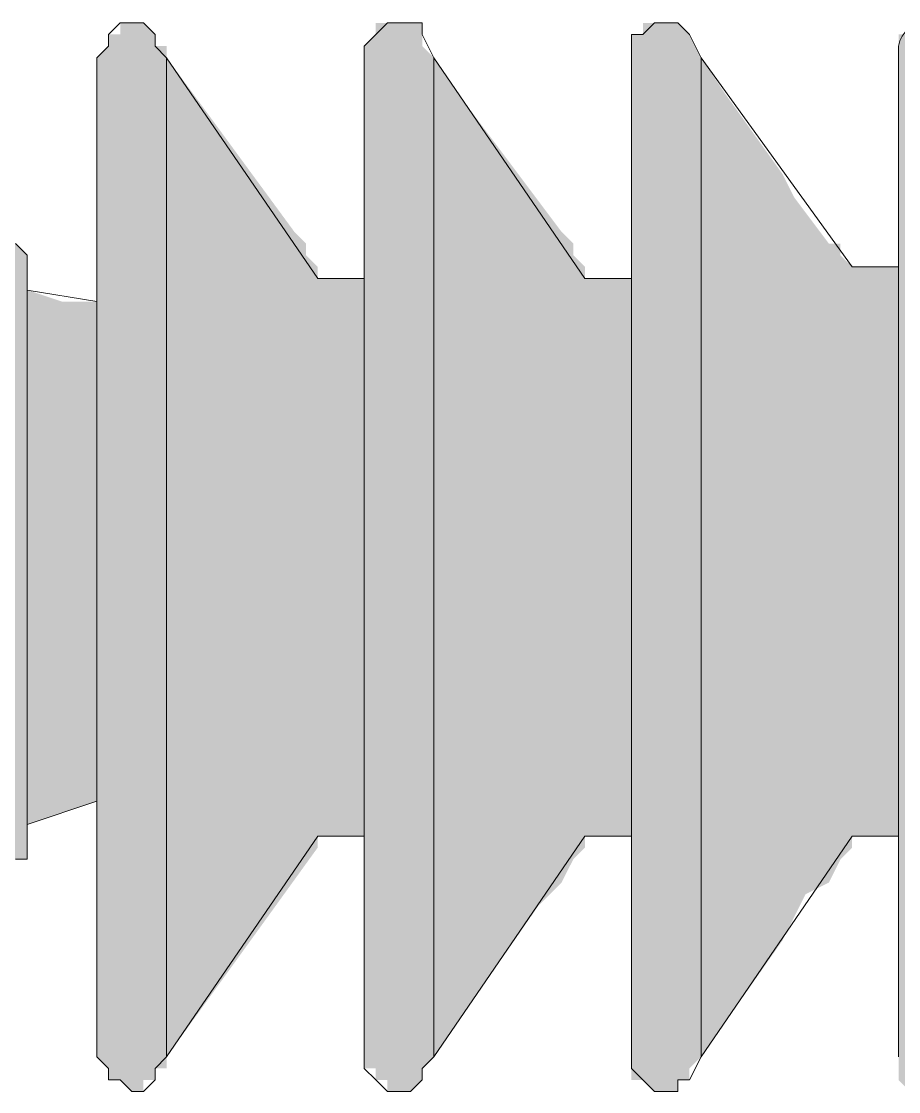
# Model space of a CAD drawing. Header units: millimetres. Extents: x 3949 to 6037, y -1956 to 1273.
# Drawn here: x 4838.873 to 4842.559, y -1445.872 to -1441.374 of the extents above; entities that cross this region are included whole.
import ezdxf

# ---------------------------------------------------------------- set-up
doc = ezdxf.new("R2010")
doc.units = ezdxf.units.MM
doc.layers.add('PADRÃO DE ENTRADA', color=7, linetype='Continuous', lineweight=0)

msp = doc.modelspace()

# ---------------------------------------------------------------- linework, layer by layer
at = {"layer": 'PADRÃO DE ENTRADA', "lineweight": 5}
for points in [[(4839.483, -1441.5268), (4839.4342, -1441.478), (4839.4342, -1441.4292), (4839.3854, -1441.3804), (4839.3366, -1441.3804), (4839.2878, -1441.3804), (4839.2389, -1441.4292), (4839.2389, -1441.478), (4839.1901, -1441.5268), (4839.1901, -1443.382), (4839.1901, -1444.6513), (4838.8972, -1444.749), (4838.8972, -1442.5032), (4839.1901, -1442.5521)], [(4840.313, -1443.382), (4840.313, -1444.7978), (4840.1177, -1444.7978), (4839.483, -1445.7254), (4839.483, -1443.382), (4839.483, -1441.5268), (4840.1177, -1442.4544), (4840.313, -1442.4544), (4840.313, -1443.382), (4840.313, -1441.5268), (4840.313, -1441.478), (4840.3618, -1441.4292), (4840.4106, -1441.3804), (4840.4595, -1441.3804), (4840.5083, -1441.3804), (4840.5571, -1441.3804), (4840.5571, -1441.4292), (4840.6059, -1441.5268)], [(4841.4359, -1443.382), (4841.4359, -1444.7978), (4841.2406, -1444.7978), (4840.6059, -1445.7254), (4840.6059, -1443.382), (4840.6059, -1441.5268), (4841.2406, -1442.4544), (4841.4359, -1442.4544), (4841.4359, -1443.382), (4841.4359, -1441.5268), (4841.4359, -1441.4292), (4841.4847, -1441.4292), (4841.5335, -1441.3804), (4841.5823, -1441.3804), (4841.6311, -1441.3804), (4841.68, -1441.4292), (4841.7288, -1441.5268)], [(4842.5587, -1441.478), (4842.5587, -1443.382), (4842.5587, -1442.4056), (4842.3635, -1442.4056), (4841.7288, -1441.5268), (4841.7288, -1443.382), (4841.7288, -1445.7254)], [(4838.8484, -1442.308), (4838.8972, -1442.3568), (4838.8972, -1442.4056), (4838.8972, -1442.4544), (4838.8972, -1444.7978), (4838.8972, -1444.8466), (4838.8972, -1444.8955), (4838.8484, -1444.8955)], [(4842.5587, -1445.7254), (4842.5587, -1443.382)], [(4839.483, -1445.7254), (4839.4342, -1445.7742), (4839.4342, -1445.823), (4839.3854, -1445.8719), (4839.3366, -1445.8719), (4839.2878, -1445.823), (4839.2389, -1445.823), (4839.2389, -1445.7742), (4839.1901, -1445.7254), (4839.1901, -1443.8702)], [(4840.6059, -1445.7254), (4840.5571, -1445.7742), (4840.5571, -1445.823), (4840.5083, -1445.8719), (4840.4595, -1445.8719), (4840.4106, -1445.8719), (4840.3618, -1445.823), (4840.313, -1445.7742), (4840.313, -1445.7254), (4840.313, -1443.8702)], [(4842.5587, -1443.8702), (4842.5587, -1444.7978), (4842.3635, -1444.7978), (4841.7288, -1445.7254), (4841.68, -1445.823), (4841.6311, -1445.823), (4841.6311, -1445.8719), (4841.5823, -1445.8719), (4841.5335, -1445.8719), (4841.4847, -1445.823), (4841.4359, -1445.7742), (4841.4359, -1445.7254), (4841.4359, -1443.8702)]]:
    msp.add_lwpolyline(points, dxfattribs=at)
at = {"layer": 'PADRÃO DE ENTRADA', "color": 7, "lineweight": 5}
msp.add_lwpolyline([(4842.5587, -1445.7254), (4842.5587, -1441.478, -0.849254), (4842.8028, -1441.478), (4842.8028, -1445.7254)], format="xyb", dxfattribs=at)
at = {"layer": 'PADRÃO DE ENTRADA', "color": 251, "true_color": 0x626366, "transparency": 33554559}
for points in [[(4839.3366, -1441.3804), (4839.3854, -1441.3804), (4839.2878, -1441.3804)], [(4839.3854, -1441.3804), (4839.2878, -1441.3804), (4839.4342, -1441.4292)], [(4839.2878, -1441.3804), (4839.4342, -1441.4292), (4839.2878, -1441.4292)], [(4839.3854, -1441.3804), (4839.3366, -1441.3804), (4839.3366, -1441.3804)], [(4840.4106, -1441.3804), (4840.5571, -1441.3804), (4840.3618, -1441.3804)], [(4840.5571, -1441.3804), (4840.3618, -1441.3804), (4840.5571, -1441.4292)], [(4840.3618, -1441.3804), (4840.5571, -1441.4292), (4840.3618, -1441.4292)], [(4840.4595, -1441.3804), (4840.5083, -1441.3804), (4840.4106, -1441.3804)], [(4840.5083, -1441.3804), (4840.4106, -1441.3804), (4840.5571, -1441.3804)], [(4840.5083, -1441.3804), (4840.4595, -1441.3804), (4840.4595, -1441.3804)], [(4841.5335, -1441.3804), (4841.6311, -1441.3804), (4841.4847, -1441.3804)], [(4841.6311, -1441.3804), (4841.4847, -1441.3804), (4841.68, -1441.4292)], [(4841.4847, -1441.3804), (4841.68, -1441.4292), (4841.4847, -1441.4292)], [(4841.5823, -1441.3804), (4841.6311, -1441.3804), (4841.5335, -1441.3804)], [(4841.6311, -1441.3804), (4841.5823, -1441.3804), (4841.5823, -1441.3804)], [(4839.2878, -1441.4292), (4839.4342, -1441.4292), (4839.2389, -1441.4292)], [(4839.4342, -1441.4292), (4839.2389, -1441.4292), (4839.4342, -1441.478)], [(4839.2389, -1441.4292), (4839.4342, -1441.478), (4839.2389, -1441.478)], [(4840.3618, -1441.4292), (4840.5571, -1441.478), (4840.313, -1441.478)], [(4840.3618, -1441.4292), (4840.5571, -1441.4292), (4840.5571, -1441.4292)], [(4840.5571, -1441.4292), (4840.5571, -1441.4292), (4840.3618, -1441.4292)], [(4840.5571, -1441.4292), (4840.3618, -1441.4292), (4840.5571, -1441.478)], [(4841.4847, -1441.4292), (4841.68, -1441.4292), (4841.4359, -1441.4292)], [(4841.4359, -1441.4292), (4841.68, -1441.4292), (4841.68, -1441.4292)], [(4841.68, -1441.4292), (4841.68, -1441.4292), (4841.4359, -1441.4292)], [(4841.68, -1441.4292), (4841.4359, -1441.4292), (4841.7288, -1441.5268)], [(4841.4359, -1441.4292), (4841.7288, -1441.5268), (4841.4359, -1441.5268)], [(4842.6076, -1441.4292), (4842.8028, -1441.4292), (4842.5587, -1441.4292)], [(4842.5587, -1441.4292), (4842.8028, -1441.4292), (4842.8028, -1441.4292)], [(4842.8028, -1441.4292), (4842.5587, -1441.4292), (4842.8028, -1441.478)], [(4842.5587, -1441.4292), (4842.8028, -1441.478), (4842.5587, -1441.478)], [(4839.2389, -1441.478), (4839.483, -1441.5268), (4839.1901, -1441.5268)], [(4839.483, -1441.478), (4839.483, -1441.478), (4839.2389, -1441.478)], [(4839.483, -1441.478), (4839.2389, -1441.478), (4839.4342, -1441.478)], [(4839.483, -1441.478), (4839.2389, -1441.478), (4839.483, -1441.5268)], [(4840.5571, -1441.478), (4840.313, -1441.478), (4840.6059, -1441.5268)], [(4840.313, -1441.478), (4840.6059, -1441.5268), (4840.313, -1441.5268)], [(4842.5587, -1441.478), (4842.8028, -1441.478), (4842.8028, -1441.478)], [(4842.8028, -1441.478), (4842.5587, -1441.478), (4842.8028, -1445.7254)], [(4842.5587, -1441.478), (4842.8028, -1445.7254), (4842.5587, -1445.7254)], [(4839.1901, -1441.5268), (4839.483, -1441.5268), (4839.483, -1441.5268)], [(4839.483, -1441.5268), (4839.483, -1441.5268), (4839.1901, -1441.5268)], [(4839.483, -1441.5268), (4839.1901, -1441.5268), (4839.483, -1442.2591)], [(4839.1901, -1441.5268), (4839.483, -1442.2591), (4839.1901, -1442.2591)], [(4839.483, -1441.5268), (4840.0201, -1442.2591), (4839.483, -1442.2591)], [(4840.313, -1441.5268), (4840.6059, -1441.5268), (4840.6059, -1441.5268)], [(4840.6059, -1441.5268), (4840.6059, -1441.5268), (4840.313, -1441.5268)], [(4840.313, -1441.5268), (4840.6059, -1441.5268), (4840.6059, -1441.5268)], [(4840.6059, -1441.5268), (4840.6059, -1441.5268), (4840.313, -1441.5268)], [(4840.313, -1441.5268), (4840.6059, -1441.5268), (4840.6059, -1441.5268)], [(4840.6059, -1441.5268), (4840.6059, -1441.5268), (4840.313, -1441.5268)], [(4840.6059, -1441.5268), (4840.313, -1441.5268), (4840.6059, -1441.6733)], [(4840.313, -1441.5268), (4840.6059, -1441.6733), (4840.313, -1441.6733)], [(4840.6059, -1441.5268), (4840.7036, -1441.6733), (4840.6059, -1441.6733)], [(4841.4359, -1441.5268), (4841.7288, -1441.5268), (4841.7288, -1441.5268)], [(4841.7288, -1441.5268), (4841.7288, -1441.5268), (4841.4359, -1441.5268)], [(4841.4359, -1441.5268), (4841.7288, -1441.5268), (4841.7288, -1441.5268)], [(4841.7288, -1441.5268), (4841.7288, -1441.5268), (4841.4359, -1441.5268)], [(4841.4359, -1441.5268), (4841.7288, -1441.5268), (4841.7288, -1441.5268)], [(4841.7288, -1441.5268), (4841.7288, -1441.5268), (4841.4359, -1441.5268)], [(4841.4359, -1441.5268), (4841.7288, -1441.5268), (4841.7288, -1441.5268)], [(4841.7288, -1441.5268), (4841.7288, -1441.5268), (4841.4359, -1441.5268)], [(4841.4359, -1441.5268), (4841.7288, -1441.5268), (4841.7288, -1441.5268)], [(4841.7288, -1441.5268), (4841.7288, -1441.5268), (4841.4359, -1441.5268)], [(4841.7288, -1441.5268), (4841.4359, -1441.5268), (4841.7288, -1441.6733)], [(4841.4359, -1441.5268), (4841.7288, -1441.6733), (4841.4359, -1441.6733)], [(4841.7288, -1441.5268), (4841.8264, -1441.6733), (4841.7288, -1441.6733)], [(4840.6059, -1441.6733), (4840.313, -1441.6733), (4840.6059, -1442.2591)], [(4840.313, -1441.6733), (4840.6059, -1442.2591), (4840.313, -1442.2591)], [(4840.7036, -1441.6733), (4840.6059, -1441.6733), (4841.1429, -1442.2591)], [(4840.6059, -1441.6733), (4841.1429, -1442.2591), (4840.6059, -1442.2591)], [(4841.7288, -1441.6733), (4841.4359, -1441.6733), (4841.7288, -1442.015)], [(4841.4359, -1441.6733), (4841.7288, -1442.015), (4841.4359, -1442.015)], [(4841.8264, -1441.6733), (4841.7288, -1441.6733), (4842.0705, -1442.015)], [(4841.7288, -1441.6733), (4842.0705, -1442.015), (4841.7288, -1442.015)], [(4841.7288, -1442.015), (4841.4359, -1442.015), (4841.7288, -1442.1127)], [(4841.4359, -1442.015), (4841.7288, -1442.1127), (4841.4359, -1442.1127)], [(4842.0705, -1442.015), (4841.7288, -1442.015), (4842.1193, -1442.1127)], [(4841.7288, -1442.015), (4842.1193, -1442.1127), (4841.7288, -1442.1127)], [(4841.7288, -1442.1127), (4841.4359, -1442.1127), (4841.7288, -1442.308)], [(4841.4359, -1442.1127), (4841.7288, -1442.308), (4841.4359, -1442.308)], [(4842.1193, -1442.1127), (4841.7288, -1442.1127), (4842.2658, -1442.308)], [(4841.7288, -1442.1127), (4842.2658, -1442.308), (4841.7288, -1442.308)], [(4839.1901, -1442.2591), (4839.483, -1442.2591), (4839.483, -1442.2591)], [(4839.483, -1442.2591), (4839.483, -1442.2591), (4839.1901, -1442.2591)], [(4839.1901, -1442.2591), (4839.483, -1442.2591), (4839.483, -1442.2591)], [(4839.483, -1442.2591), (4839.483, -1442.2591), (4839.1901, -1442.2591)], [(4839.483, -1442.2591), (4839.1901, -1442.2591), (4839.483, -1442.308)], [(4839.1901, -1442.2591), (4839.483, -1442.308), (4839.1901, -1442.308)], [(4839.483, -1442.2591), (4840.0201, -1442.2591), (4840.0201, -1442.2591)], [(4840.0201, -1442.2591), (4840.0201, -1442.2591), (4839.483, -1442.2591)], [(4839.483, -1442.2591), (4840.0201, -1442.2591), (4840.0201, -1442.2591)], [(4840.0201, -1442.2591), (4840.0201, -1442.2591), (4839.483, -1442.2591)], [(4840.0201, -1442.2591), (4839.483, -1442.2591), (4840.0689, -1442.308)], [(4839.483, -1442.2591), (4840.0689, -1442.308), (4839.483, -1442.308)], [(4840.313, -1442.2591), (4840.6059, -1442.2591), (4840.6059, -1442.2591)], [(4840.6059, -1442.2591), (4840.6059, -1442.2591), (4840.313, -1442.2591)], [(4840.313, -1442.2591), (4840.6059, -1442.2591), (4840.6059, -1442.2591)], [(4840.6059, -1442.2591), (4840.6059, -1442.2591), (4840.313, -1442.2591)], [(4840.6059, -1442.2591), (4840.313, -1442.2591), (4840.6059, -1442.308)], [(4840.313, -1442.2591), (4840.6059, -1442.308), (4840.313, -1442.308)], [(4840.6059, -1442.2591), (4841.1429, -1442.2591), (4841.1429, -1442.2591)], [(4841.1429, -1442.2591), (4841.1429, -1442.2591), (4840.6059, -1442.2591)], [(4840.6059, -1442.2591), (4841.1429, -1442.2591), (4841.1429, -1442.2591)], [(4841.1429, -1442.2591), (4841.1429, -1442.2591), (4840.6059, -1442.2591)], [(4841.1429, -1442.2591), (4840.6059, -1442.2591), (4841.1918, -1442.308)], [(4840.6059, -1442.2591), (4841.1918, -1442.308), (4840.6059, -1442.308)], [(4838.8484, -1442.308), (4838.4578, -1442.308), (4838.8972, -1442.3568)], [(4838.4578, -1442.308), (4838.8972, -1442.3568), (4838.4578, -1442.3568)], [(4839.483, -1442.308), (4839.1901, -1442.308), (4839.483, -1442.3568)], [(4839.1901, -1442.308), (4839.483, -1442.3568), (4839.1901, -1442.3568)], [(4840.0689, -1442.308), (4839.483, -1442.308), (4840.0689, -1442.3568)], [(4839.483, -1442.308), (4840.0689, -1442.3568), (4839.483, -1442.3568)], [(4840.6059, -1442.308), (4840.313, -1442.308), (4840.6059, -1442.3568)], [(4840.313, -1442.308), (4840.6059, -1442.3568), (4840.313, -1442.3568)], [(4841.1918, -1442.308), (4840.6059, -1442.308), (4841.1918, -1442.3568)], [(4840.6059, -1442.308), (4841.1918, -1442.3568), (4840.6059, -1442.3568)], [(4841.4359, -1442.308), (4841.7288, -1442.308), (4841.7288, -1442.308)], [(4841.7288, -1442.308), (4841.7288, -1442.308), (4841.4359, -1442.308)], [(4841.7288, -1442.308), (4841.4359, -1442.308), (4841.7288, -1442.3568)], [(4841.4359, -1442.308), (4841.7288, -1442.3568), (4841.4359, -1442.3568)], [(4842.3146, -1442.308), (4842.3146, -1442.308), (4841.7288, -1442.308)], [(4842.3146, -1442.308), (4841.7288, -1442.308), (4842.2658, -1442.308)], [(4842.3146, -1442.308), (4841.7288, -1442.308), (4842.3146, -1442.3568)], [(4841.7288, -1442.308), (4842.3146, -1442.3568), (4841.7288, -1442.3568)], [(4838.8972, -1442.3568), (4838.4578, -1442.3568), (4838.8972, -1442.4056)], [(4838.4578, -1442.3568), (4838.8972, -1442.4056), (4838.4578, -1442.4056)], [(4839.1901, -1442.3568), (4839.483, -1442.3568), (4839.483, -1442.3568)], [(4839.483, -1442.3568), (4839.483, -1442.3568), (4839.1901, -1442.3568)], [(4839.483, -1442.3568), (4839.1901, -1442.3568), (4839.483, -1442.4056)], [(4839.1901, -1442.3568), (4839.483, -1442.4056), (4839.1901, -1442.4056)], [(4839.483, -1442.3568), (4840.0689, -1442.3568), (4840.0689, -1442.3568)], [(4840.0689, -1442.3568), (4840.0689, -1442.3568), (4839.483, -1442.3568)], [(4840.0689, -1442.3568), (4839.483, -1442.3568), (4840.1177, -1442.4056)], [(4839.483, -1442.3568), (4840.1177, -1442.4056), (4839.483, -1442.4056)], [(4840.313, -1442.3568), (4840.6059, -1442.3568), (4840.6059, -1442.3568)], [(4840.6059, -1442.3568), (4840.6059, -1442.3568), (4840.313, -1442.3568)], [(4840.6059, -1442.3568), (4840.313, -1442.3568), (4840.6059, -1442.4056)], [(4840.313, -1442.3568), (4840.6059, -1442.4056), (4840.313, -1442.4056)], [(4840.6059, -1442.3568), (4841.1918, -1442.3568), (4841.1918, -1442.3568)], [(4841.1918, -1442.3568), (4841.1918, -1442.3568), (4840.6059, -1442.3568)], [(4841.1918, -1442.3568), (4840.6059, -1442.3568), (4841.2406, -1442.4056)], [(4840.6059, -1442.3568), (4841.2406, -1442.4056), (4840.6059, -1442.4056)], [(4841.7288, -1442.3568), (4841.4359, -1442.3568), (4841.7288, -1442.4056)], [(4841.4359, -1442.3568), (4841.7288, -1442.4056), (4841.4359, -1442.4056)], [(4842.3146, -1442.3568), (4841.7288, -1442.3568), (4842.3635, -1442.4056)], [(4841.7288, -1442.3568), (4842.3635, -1442.4056), (4841.7288, -1442.4056)], [(4838.8972, -1442.4056), (4838.4578, -1442.4056), (4838.8972, -1442.4544)], [(4838.4578, -1442.4056), (4838.8972, -1442.4544), (4838.4578, -1442.4544)], [(4839.1901, -1442.4056), (4839.483, -1442.4056), (4839.483, -1442.4056)], [(4839.483, -1442.4056), (4839.483, -1442.4056), (4839.1901, -1442.4056)], [(4839.1901, -1442.4056), (4839.483, -1442.4056), (4839.483, -1442.4056)], [(4839.483, -1442.4056), (4839.483, -1442.4056), (4839.1901, -1442.4056)], [(4839.1901, -1442.4056), (4839.483, -1442.4056), (4839.483, -1442.4056)], [(4839.483, -1442.4056), (4839.483, -1442.4056), (4839.1901, -1442.4056)], [(4839.483, -1442.4056), (4839.1901, -1442.4056), (4839.483, -1442.4544)], [(4839.1901, -1442.4056), (4839.483, -1442.4544), (4839.1901, -1442.4544)], [(4839.483, -1442.4056), (4840.1177, -1442.4056), (4840.1177, -1442.4056)], [(4840.1177, -1442.4056), (4840.1177, -1442.4056), (4839.483, -1442.4056)], [(4839.483, -1442.4056), (4840.1177, -1442.4056), (4840.1177, -1442.4056)], [(4840.1177, -1442.4056), (4840.1177, -1442.4056), (4839.483, -1442.4056)], [(4839.483, -1442.4056), (4840.1177, -1442.4056), (4840.1177, -1442.4056)], [(4840.1177, -1442.4056), (4840.1177, -1442.4056), (4839.483, -1442.4056)], [(4840.1177, -1442.4056), (4839.483, -1442.4056), (4840.1177, -1442.4544)], [(4839.483, -1442.4056), (4840.1177, -1442.4544), (4839.483, -1442.4544)], [(4840.313, -1442.4056), (4840.6059, -1442.4056), (4840.6059, -1442.4056)], [(4840.6059, -1442.4056), (4840.6059, -1442.4056), (4840.313, -1442.4056)], [(4840.313, -1442.4056), (4840.6059, -1442.4056), (4840.6059, -1442.4056)], [(4840.6059, -1442.4056), (4840.6059, -1442.4056), (4840.313, -1442.4056)], [(4840.313, -1442.4056), (4840.6059, -1442.4056), (4840.6059, -1442.4056)], [(4840.6059, -1442.4056), (4840.6059, -1442.4056), (4840.313, -1442.4056)], [(4840.313, -1442.4056), (4840.6059, -1442.4056), (4840.6059, -1442.4056)], [(4840.6059, -1442.4056), (4840.6059, -1442.4056), (4840.313, -1442.4056)], [(4840.313, -1442.4056), (4840.6059, -1442.4056), (4840.6059, -1442.4056)], [(4840.6059, -1442.4056), (4840.6059, -1442.4056), (4840.313, -1442.4056)], [(4840.6059, -1442.4056), (4840.313, -1442.4056), (4840.6059, -1442.4544)], [(4840.313, -1442.4056), (4840.6059, -1442.4544), (4840.313, -1442.4544)], [(4840.6059, -1442.4056), (4841.2406, -1442.4056), (4841.2406, -1442.4056)], [(4841.2406, -1442.4056), (4841.2406, -1442.4056), (4840.6059, -1442.4056)], [(4840.6059, -1442.4056), (4841.2406, -1442.4056), (4841.2406, -1442.4056)], [(4841.2406, -1442.4056), (4841.2406, -1442.4056), (4840.6059, -1442.4056)], [(4840.6059, -1442.4056), (4841.2406, -1442.4056), (4841.2406, -1442.4056)], [(4841.2406, -1442.4056), (4841.2406, -1442.4056), (4840.6059, -1442.4056)], [(4840.6059, -1442.4056), (4841.2406, -1442.4056), (4841.2406, -1442.4056)], [(4841.2406, -1442.4056), (4841.2406, -1442.4056), (4840.6059, -1442.4056)], [(4840.6059, -1442.4056), (4841.2406, -1442.4056), (4841.2406, -1442.4056)], [(4841.2406, -1442.4056), (4841.2406, -1442.4056), (4840.6059, -1442.4056)], [(4841.2406, -1442.4056), (4840.6059, -1442.4056), (4841.2406, -1442.4544)], [(4840.6059, -1442.4056), (4841.2406, -1442.4544), (4840.6059, -1442.4544)], [(4841.4359, -1442.4056), (4841.7288, -1442.4056), (4841.7288, -1442.4056)], [(4841.7288, -1442.4056), (4841.7288, -1442.4056), (4841.4359, -1442.4056)], [(4841.4359, -1442.4056), (4841.7288, -1442.4056), (4841.7288, -1442.4056)], [(4841.7288, -1442.4056), (4841.7288, -1442.4056), (4841.4359, -1442.4056)], [(4841.4359, -1442.4056), (4841.7288, -1442.4056), (4841.7288, -1442.4056)], [(4841.7288, -1442.4056), (4841.7288, -1442.4056), (4841.4359, -1442.4056)], [(4841.4359, -1442.4056), (4841.7288, -1442.4056), (4841.7288, -1442.4056)], [(4841.7288, -1442.4056), (4841.7288, -1442.4056), (4841.4359, -1442.4056)], [(4841.7288, -1442.4056), (4841.4359, -1442.4056), (4841.7288, -1442.4544)], [(4841.4359, -1442.4056), (4841.7288, -1442.4544), (4841.4359, -1442.4544)], [(4841.7288, -1442.4056), (4842.3635, -1442.4056), (4842.3635, -1442.4056)], [(4842.3635, -1442.4056), (4842.3635, -1442.4056), (4841.7288, -1442.4056)], [(4841.7288, -1442.4056), (4842.3635, -1442.4056), (4842.3635, -1442.4056)], [(4842.3635, -1442.4056), (4842.3635, -1442.4056), (4841.7288, -1442.4056)], [(4841.7288, -1442.4056), (4842.3635, -1442.4056), (4842.3635, -1442.4056)], [(4842.3635, -1442.4056), (4842.3635, -1442.4056), (4841.7288, -1442.4056)], [(4841.7288, -1442.4056), (4842.5587, -1442.4056), (4842.5587, -1442.4056)], [(4842.5587, -1442.4056), (4842.5587, -1442.4056), (4841.7288, -1442.4056)], [(4842.5587, -1442.4056), (4841.7288, -1442.4056), (4842.5587, -1442.4544)], [(4841.7288, -1442.4056), (4842.5587, -1442.4544), (4841.7288, -1442.4544)], [(4842.5587, -1442.4056), (4842.3635, -1442.4056), (4842.3635, -1442.4056)], [(4838.8972, -1442.4544), (4838.4578, -1442.4544), (4838.8972, -1444.7978)], [(4838.4578, -1442.4544), (4838.8972, -1444.7978), (4838.4578, -1444.7978)], [(4839.1901, -1442.4544), (4839.483, -1442.4544), (4839.483, -1442.4544)], [(4839.483, -1442.4544), (4839.483, -1442.4544), (4839.1901, -1442.4544)], [(4839.1901, -1442.4544), (4839.483, -1442.4544), (4839.483, -1442.4544)], [(4839.483, -1442.4544), (4839.483, -1442.4544), (4839.1901, -1442.4544)], [(4839.1901, -1442.4544), (4839.483, -1442.4544), (4839.483, -1442.4544)], [(4839.483, -1442.4544), (4839.483, -1442.4544), (4839.1901, -1442.4544)], [(4839.483, -1442.4544), (4839.1901, -1442.4544), (4839.483, -1442.845)], [(4839.1901, -1442.4544), (4839.483, -1442.845), (4839.1901, -1442.845)], [(4839.483, -1442.4544), (4840.1177, -1442.4544), (4840.1177, -1442.4544)], [(4840.1177, -1442.4544), (4840.1177, -1442.4544), (4839.483, -1442.4544)], [(4839.483, -1442.4544), (4840.1177, -1442.4544), (4840.1177, -1442.4544)], [(4840.1177, -1442.4544), (4840.1177, -1442.4544), (4839.483, -1442.4544)], [(4839.483, -1442.4544), (4840.313, -1442.4544), (4840.313, -1442.4544)], [(4840.313, -1442.4544), (4840.313, -1442.4544), (4839.483, -1442.4544)], [(4840.313, -1442.4544), (4839.483, -1442.4544), (4840.313, -1442.5521)], [(4839.483, -1442.4544), (4840.313, -1442.5521), (4839.483, -1442.5521)], [(4840.313, -1442.4544), (4840.1177, -1442.4544), (4840.1177, -1442.4544)], [(4840.313, -1442.4544), (4840.6059, -1442.4544), (4840.6059, -1442.4544)], [(4840.6059, -1442.4544), (4840.6059, -1442.4544), (4840.313, -1442.4544)], [(4840.313, -1442.4544), (4840.6059, -1442.4544), (4840.6059, -1442.4544)], [(4840.6059, -1442.4544), (4840.6059, -1442.4544), (4840.313, -1442.4544)], [(4840.6059, -1442.4544), (4840.313, -1442.4544), (4840.6059, -1442.5521)], [(4840.313, -1442.4544), (4840.6059, -1442.5521), (4840.313, -1442.5521)], [(4840.6059, -1442.4544), (4841.2406, -1442.4544), (4841.2406, -1442.4544)], [(4841.2406, -1442.4544), (4841.2406, -1442.4544), (4840.6059, -1442.4544)], [(4840.6059, -1442.4544), (4841.4359, -1442.4544), (4841.4359, -1442.4544)], [(4841.4359, -1442.4544), (4841.4359, -1442.4544), (4840.6059, -1442.4544)], [(4841.4359, -1442.4544), (4840.6059, -1442.4544), (4841.4359, -1442.5521)], [(4840.6059, -1442.4544), (4841.4359, -1442.5521), (4840.6059, -1442.5521)], [(4841.4359, -1442.4544), (4841.2406, -1442.4544), (4841.2406, -1442.4544)], [(4841.4359, -1442.4544), (4841.7288, -1442.4544), (4841.7288, -1442.4544)], [(4841.7288, -1442.4544), (4841.7288, -1442.4544), (4841.4359, -1442.4544)], [(4841.4359, -1442.4544), (4841.7288, -1442.4544), (4841.7288, -1442.4544)], [(4841.7288, -1442.4544), (4841.7288, -1442.4544), (4841.4359, -1442.4544)], [(4841.7288, -1442.4544), (4841.4359, -1442.4544), (4841.7288, -1442.5521)], [(4841.4359, -1442.4544), (4841.7288, -1442.5521), (4841.4359, -1442.5521)], [(4841.7288, -1442.4544), (4842.5587, -1442.4544), (4842.5587, -1442.4544)], [(4842.5587, -1442.4544), (4842.5587, -1442.4544), (4841.7288, -1442.4544)], [(4842.5587, -1442.4544), (4841.7288, -1442.4544), (4842.5587, -1442.5521)], [(4841.7288, -1442.4544), (4842.5587, -1442.5521), (4841.7288, -1442.5521)], [(4838.8972, -1442.5032), (4839.0437, -1442.5521), (4838.8972, -1442.5521)], [(4839.1901, -1442.5521), (4839.1901, -1442.5521), (4838.8972, -1442.5521)], [(4839.1901, -1442.5521), (4838.8972, -1442.5521), (4839.0437, -1442.5521)], [(4839.1901, -1442.5521), (4838.8972, -1442.5521), (4839.1901, -1442.845)], [(4838.8972, -1442.5521), (4839.1901, -1442.845), (4838.8972, -1442.845)], [(4839.483, -1442.5521), (4840.313, -1442.5521), (4840.313, -1442.5521)], [(4840.313, -1442.5521), (4840.313, -1442.5521), (4839.483, -1442.5521)], [(4840.313, -1442.5521), (4839.483, -1442.5521), (4840.313, -1442.845)], [(4839.483, -1442.5521), (4840.313, -1442.845), (4839.483, -1442.845)], [(4840.313, -1442.5521), (4840.6059, -1442.5521), (4840.6059, -1442.5521)], [(4840.6059, -1442.5521), (4840.6059, -1442.5521), (4840.313, -1442.5521)], [(4840.6059, -1442.5521), (4840.313, -1442.5521), (4840.6059, -1442.845)], [(4840.313, -1442.5521), (4840.6059, -1442.845), (4840.313, -1442.845)], [(4840.6059, -1442.5521), (4841.4359, -1442.5521), (4841.4359, -1442.5521)], [(4841.4359, -1442.5521), (4841.4359, -1442.5521), (4840.6059, -1442.5521)], [(4841.4359, -1442.5521), (4840.6059, -1442.5521), (4841.4359, -1442.845)], [(4840.6059, -1442.5521), (4841.4359, -1442.845), (4840.6059, -1442.845)], [(4841.4359, -1442.5521), (4841.7288, -1442.5521), (4841.7288, -1442.5521)], [(4841.7288, -1442.5521), (4841.7288, -1442.5521), (4841.4359, -1442.5521)], [(4841.7288, -1442.5521), (4841.4359, -1442.5521), (4841.7288, -1442.845)], [(4841.4359, -1442.5521), (4841.7288, -1442.845), (4841.4359, -1442.845)], [(4841.7288, -1442.5521), (4842.5587, -1442.5521), (4842.5587, -1442.5521)], [(4842.5587, -1442.5521), (4842.5587, -1442.5521), (4841.7288, -1442.5521)], [(4842.5587, -1442.5521), (4841.7288, -1442.5521), (4842.5587, -1442.845)], [(4841.7288, -1442.5521), (4842.5587, -1442.845), (4841.7288, -1442.845)], [(4839.1901, -1442.845), (4838.8972, -1442.845), (4839.1901, -1443.382)], [(4838.8972, -1442.845), (4839.1901, -1443.382), (4838.8972, -1443.382)], [(4839.483, -1442.845), (4839.1901, -1442.845), (4839.483, -1443.382)], [(4839.1901, -1442.845), (4839.483, -1443.382), (4839.1901, -1443.382)], [(4839.483, -1442.845), (4840.313, -1442.845), (4840.313, -1442.845)], [(4840.313, -1442.845), (4840.313, -1442.845), (4839.483, -1442.845)], [(4840.313, -1442.845), (4839.483, -1442.845), (4840.313, -1443.382)], [(4839.483, -1442.845), (4840.313, -1443.382), (4839.483, -1443.382)], [(4840.313, -1442.845), (4840.6059, -1442.845), (4840.6059, -1442.845)], [(4840.6059, -1442.845), (4840.6059, -1442.845), (4840.313, -1442.845)], [(4840.6059, -1442.845), (4840.313, -1442.845), (4840.6059, -1443.382)], [(4840.313, -1442.845), (4840.6059, -1443.382), (4840.313, -1443.382)], [(4840.6059, -1442.845), (4841.4359, -1442.845), (4841.4359, -1442.845)], [(4841.4359, -1442.845), (4841.4359, -1442.845), (4840.6059, -1442.845)], [(4841.4359, -1442.845), (4840.6059, -1442.845), (4841.4359, -1443.382)], [(4840.6059, -1442.845), (4841.4359, -1443.382), (4840.6059, -1443.382)], [(4841.4359, -1442.845), (4841.7288, -1442.845), (4841.7288, -1442.845)], [(4841.7288, -1442.845), (4841.7288, -1442.845), (4841.4359, -1442.845)], [(4841.7288, -1442.845), (4841.4359, -1442.845), (4841.7288, -1443.382)], [(4841.4359, -1442.845), (4841.7288, -1443.382), (4841.4359, -1443.382)], [(4842.5587, -1442.845), (4841.7288, -1442.845), (4842.5587, -1443.382)], [(4841.7288, -1442.845), (4842.5587, -1443.382), (4841.7288, -1443.382)], [(4838.8972, -1443.382), (4839.1901, -1443.382), (4839.1901, -1443.382)], [(4839.1901, -1443.382), (4839.1901, -1443.382), (4838.8972, -1443.382)], [(4838.8972, -1443.382), (4839.1901, -1443.382), (4839.1901, -1443.382)], [(4839.1901, -1443.382), (4839.1901, -1443.382), (4838.8972, -1443.382)], [(4838.8972, -1443.382), (4839.1901, -1443.382), (4839.1901, -1443.382)], [(4839.1901, -1443.382), (4839.1901, -1443.382), (4838.8972, -1443.382)], [(4838.8972, -1443.382), (4839.1901, -1443.382), (4839.1901, -1443.382)], [(4839.1901, -1443.382), (4839.1901, -1443.382), (4838.8972, -1443.382)], [(4838.8972, -1443.382), (4839.1901, -1443.382), (4839.1901, -1443.382)], [(4839.1901, -1443.382), (4839.1901, -1443.382), (4838.8972, -1443.382)], [(4838.8972, -1443.382), (4839.1901, -1443.382), (4839.1901, -1443.382)], [(4839.1901, -1443.382), (4839.1901, -1443.382), (4838.8972, -1443.382)], [(4838.8972, -1443.382), (4839.1901, -1443.382), (4839.1901, -1443.382)], [(4839.1901, -1443.382), (4839.1901, -1443.382), (4838.8972, -1443.382)], [(4838.8972, -1443.382), (4839.1901, -1443.382), (4839.1901, -1443.382)], [(4839.1901, -1443.382), (4839.1901, -1443.382), (4838.8972, -1443.382)], [(4839.1901, -1443.382), (4838.8972, -1443.382), (4839.1901, -1444.6513)], [(4838.8972, -1443.382), (4839.1901, -1444.6513), (4838.8972, -1444.6513)], [(4839.1901, -1443.382), (4839.483, -1443.382), (4839.483, -1443.382)], [(4839.483, -1443.382), (4839.483, -1443.382), (4839.1901, -1443.382)], [(4839.1901, -1443.382), (4839.483, -1443.382), (4839.483, -1443.382)], [(4839.483, -1443.382), (4839.483, -1443.382), (4839.1901, -1443.382)], [(4839.1901, -1443.382), (4839.483, -1443.382), (4839.483, -1443.382)], [(4839.483, -1443.382), (4839.483, -1443.382), (4839.1901, -1443.382)], [(4839.1901, -1443.382), (4839.483, -1443.382), (4839.483, -1443.382)], [(4839.483, -1443.382), (4839.483, -1443.382), (4839.1901, -1443.382)], [(4839.1901, -1443.382), (4839.483, -1443.382), (4839.483, -1443.382)], [(4839.483, -1443.382), (4839.483, -1443.382), (4839.1901, -1443.382)], [(4839.1901, -1443.382), (4839.483, -1443.382), (4839.483, -1443.382)], [(4839.483, -1443.382), (4839.483, -1443.382), (4839.1901, -1443.382)], [(4839.1901, -1443.382), (4839.483, -1443.382), (4839.483, -1443.382)], [(4839.483, -1443.382), (4839.483, -1443.382), (4839.1901, -1443.382)], [(4839.1901, -1443.382), (4839.483, -1443.382), (4839.483, -1443.382)], [(4839.483, -1443.382), (4839.483, -1443.382), (4839.1901, -1443.382)], [(4839.483, -1443.382), (4839.1901, -1443.382), (4839.483, -1444.6513)], [(4839.1901, -1443.382), (4839.483, -1444.6513), (4839.1901, -1444.6513)], [(4839.483, -1443.382), (4840.313, -1443.382), (4840.313, -1443.382)], [(4840.313, -1443.382), (4840.313, -1443.382), (4839.483, -1443.382)], [(4839.483, -1443.382), (4840.313, -1443.382), (4840.313, -1443.382)], [(4840.313, -1443.382), (4840.313, -1443.382), (4839.483, -1443.382)], [(4839.483, -1443.382), (4840.313, -1443.382), (4840.313, -1443.382)], [(4840.313, -1443.382), (4840.313, -1443.382), (4839.483, -1443.382)], [(4839.483, -1443.382), (4840.313, -1443.382), (4840.313, -1443.382)], [(4840.313, -1443.382), (4840.313, -1443.382), (4839.483, -1443.382)], [(4839.483, -1443.382), (4840.313, -1443.382), (4840.313, -1443.382)], [(4840.313, -1443.382), (4840.313, -1443.382), (4839.483, -1443.382)], [(4839.483, -1443.382), (4840.313, -1443.382), (4840.313, -1443.382)], [(4840.313, -1443.382), (4840.313, -1443.382), (4839.483, -1443.382)], [(4839.483, -1443.382), (4840.313, -1443.382), (4840.313, -1443.382)], [(4840.313, -1443.382), (4840.313, -1443.382), (4839.483, -1443.382)], [(4839.483, -1443.382), (4840.313, -1443.382), (4840.313, -1443.382)], [(4840.313, -1443.382), (4840.313, -1443.382), (4839.483, -1443.382)], [(4840.313, -1443.382), (4839.483, -1443.382), (4840.313, -1444.1143)], [(4839.483, -1443.382), (4840.313, -1444.1143), (4839.483, -1444.1143)], [(4840.313, -1443.382), (4840.6059, -1443.382), (4840.6059, -1443.382)], [(4840.6059, -1443.382), (4840.6059, -1443.382), (4840.313, -1443.382)], [(4840.313, -1443.382), (4840.6059, -1443.382), (4840.6059, -1443.382)], [(4840.6059, -1443.382), (4840.6059, -1443.382), (4840.313, -1443.382)], [(4840.313, -1443.382), (4840.6059, -1443.382), (4840.6059, -1443.382)], [(4840.6059, -1443.382), (4840.6059, -1443.382), (4840.313, -1443.382)], [(4840.313, -1443.382), (4840.6059, -1443.382), (4840.6059, -1443.382)], [(4840.6059, -1443.382), (4840.6059, -1443.382), (4840.313, -1443.382)], [(4840.313, -1443.382), (4840.6059, -1443.382), (4840.6059, -1443.382)], [(4840.6059, -1443.382), (4840.6059, -1443.382), (4840.313, -1443.382)], [(4840.313, -1443.382), (4840.6059, -1443.382), (4840.6059, -1443.382)], [(4840.6059, -1443.382), (4840.6059, -1443.382), (4840.313, -1443.382)], [(4840.313, -1443.382), (4840.6059, -1443.382), (4840.6059, -1443.382)], [(4840.6059, -1443.382), (4840.6059, -1443.382), (4840.313, -1443.382)], [(4840.6059, -1443.382), (4840.313, -1443.382), (4840.6059, -1444.1143)], [(4840.313, -1443.382), (4840.6059, -1444.1143), (4840.313, -1444.1143)], [(4840.6059, -1443.382), (4841.4359, -1443.382), (4841.4359, -1443.382)], [(4841.4359, -1443.382), (4841.4359, -1443.382), (4840.6059, -1443.382)], [(4840.6059, -1443.382), (4841.4359, -1443.382), (4841.4359, -1443.382)], [(4841.4359, -1443.382), (4841.4359, -1443.382), (4840.6059, -1443.382)], [(4840.6059, -1443.382), (4841.4359, -1443.382), (4841.4359, -1443.382)], [(4841.4359, -1443.382), (4841.4359, -1443.382), (4840.6059, -1443.382)], [(4840.6059, -1443.382), (4841.4359, -1443.382), (4841.4359, -1443.382)], [(4841.4359, -1443.382), (4841.4359, -1443.382), (4840.6059, -1443.382)], [(4840.6059, -1443.382), (4841.4359, -1443.382), (4841.4359, -1443.382)], [(4841.4359, -1443.382), (4841.4359, -1443.382), (4840.6059, -1443.382)], [(4840.6059, -1443.382), (4841.4359, -1443.382), (4841.4359, -1443.382)], [(4841.4359, -1443.382), (4841.4359, -1443.382), (4840.6059, -1443.382)], [(4840.6059, -1443.382), (4841.4359, -1443.382), (4841.4359, -1443.382)], [(4841.4359, -1443.382), (4841.4359, -1443.382), (4840.6059, -1443.382)], [(4841.4359, -1443.382), (4840.6059, -1443.382), (4841.4359, -1444.1143)], [(4840.6059, -1443.382), (4841.4359, -1444.1143), (4840.6059, -1444.1143)], [(4841.4359, -1443.382), (4841.7288, -1443.382), (4841.7288, -1443.382)], [(4841.7288, -1443.382), (4841.7288, -1443.382), (4841.4359, -1443.382)], [(4841.4359, -1443.382), (4841.7288, -1443.382), (4841.7288, -1443.382)], [(4841.7288, -1443.382), (4841.7288, -1443.382), (4841.4359, -1443.382)], [(4841.4359, -1443.382), (4841.7288, -1443.382), (4841.7288, -1443.382)], [(4841.7288, -1443.382), (4841.7288, -1443.382), (4841.4359, -1443.382)], [(4841.4359, -1443.382), (4841.7288, -1443.382), (4841.7288, -1443.382)], [(4841.7288, -1443.382), (4841.7288, -1443.382), (4841.4359, -1443.382)], [(4841.4359, -1443.382), (4841.7288, -1443.382), (4841.7288, -1443.382)], [(4841.7288, -1443.382), (4841.7288, -1443.382), (4841.4359, -1443.382)], [(4841.4359, -1443.382), (4841.7288, -1443.382), (4841.7288, -1443.382)], [(4841.7288, -1443.382), (4841.7288, -1443.382), (4841.4359, -1443.382)], [(4841.4359, -1443.382), (4841.7288, -1443.382), (4841.7288, -1443.382)], [(4841.7288, -1443.382), (4841.7288, -1443.382), (4841.4359, -1443.382)], [(4841.7288, -1443.382), (4841.4359, -1443.382), (4841.7288, -1444.1143)], [(4841.4359, -1443.382), (4841.7288, -1444.1143), (4841.4359, -1444.1143)], [(4841.7288, -1443.382), (4842.5587, -1443.382), (4842.5587, -1443.382)], [(4842.5587, -1443.382), (4842.5587, -1443.382), (4841.7288, -1443.382)], [(4841.7288, -1443.382), (4842.5587, -1443.382), (4842.5587, -1443.382)], [(4842.5587, -1443.382), (4842.5587, -1443.382), (4841.7288, -1443.382)], [(4841.7288, -1443.382), (4842.5587, -1443.382), (4842.5587, -1443.382)], [(4842.5587, -1443.382), (4842.5587, -1443.382), (4841.7288, -1443.382)], [(4841.7288, -1443.382), (4842.5587, -1443.382), (4842.5587, -1443.382)], [(4842.5587, -1443.382), (4842.5587, -1443.382), (4841.7288, -1443.382)], [(4842.5587, -1443.382), (4841.7288, -1443.382), (4842.5587, -1444.1143)], [(4841.7288, -1443.382), (4842.5587, -1444.1143), (4841.7288, -1444.1143)], [(4840.313, -1444.1143), (4839.483, -1444.1143), (4840.313, -1444.6513)], [(4839.483, -1444.1143), (4840.313, -1444.6513), (4839.483, -1444.6513)], [(4840.6059, -1444.1143), (4840.313, -1444.1143), (4840.6059, -1444.6513)], [(4840.313, -1444.1143), (4840.6059, -1444.6513), (4840.313, -1444.6513)], [(4841.4359, -1444.1143), (4840.6059, -1444.1143), (4841.4359, -1444.6513)], [(4840.6059, -1444.1143), (4841.4359, -1444.6513), (4840.6059, -1444.6513)], [(4841.7288, -1444.1143), (4841.4359, -1444.1143), (4841.7288, -1444.6513)], [(4841.4359, -1444.1143), (4841.7288, -1444.6513), (4841.4359, -1444.6513)], [(4842.5587, -1444.1143), (4841.7288, -1444.1143), (4842.5587, -1444.6513)], [(4841.7288, -1444.1143), (4842.5587, -1444.6513), (4841.7288, -1444.6513)], [(4838.8972, -1444.749), (4838.8972, -1444.749), (4838.8972, -1444.6513)], [(4838.8972, -1444.749), (4838.8972, -1444.6513), (4839.1901, -1444.6513)], [(4839.483, -1444.6513), (4839.1901, -1444.6513), (4839.483, -1444.749)], [(4839.1901, -1444.6513), (4839.483, -1444.749), (4839.1901, -1444.749)], [(4840.313, -1444.6513), (4839.483, -1444.6513), (4840.313, -1444.749)], [(4839.483, -1444.6513), (4840.313, -1444.749), (4839.483, -1444.749)], [(4840.6059, -1444.6513), (4840.313, -1444.6513), (4840.6059, -1444.749)], [(4840.313, -1444.6513), (4840.6059, -1444.749), (4840.313, -1444.749)], [(4841.4359, -1444.6513), (4840.6059, -1444.6513), (4841.4359, -1444.749)], [(4840.6059, -1444.6513), (4841.4359, -1444.749), (4840.6059, -1444.749)], [(4841.7288, -1444.6513), (4841.4359, -1444.6513), (4841.7288, -1444.749)], [(4841.4359, -1444.6513), (4841.7288, -1444.749), (4841.4359, -1444.749)], [(4842.5587, -1444.6513), (4841.7288, -1444.6513), (4842.5587, -1444.749)], [(4841.7288, -1444.6513), (4842.5587, -1444.749), (4841.7288, -1444.749)], [(4839.483, -1444.749), (4839.1901, -1444.749), (4839.483, -1444.7978)], [(4839.1901, -1444.749), (4839.483, -1444.7978), (4839.1901, -1444.7978)], [(4840.313, -1444.749), (4839.483, -1444.749), (4840.313, -1444.7978)], [(4839.483, -1444.749), (4840.313, -1444.7978), (4839.483, -1444.7978)], [(4840.6059, -1444.749), (4840.313, -1444.749), (4840.6059, -1444.7978)], [(4840.313, -1444.749), (4840.6059, -1444.7978), (4840.313, -1444.7978)], [(4841.4359, -1444.749), (4840.6059, -1444.749), (4841.4359, -1444.7978)], [(4840.6059, -1444.749), (4841.4359, -1444.7978), (4840.6059, -1444.7978)], [(4841.7288, -1444.749), (4841.4359, -1444.749), (4841.7288, -1444.7978)], [(4841.4359, -1444.749), (4841.7288, -1444.7978), (4841.4359, -1444.7978)], [(4842.5587, -1444.749), (4841.7288, -1444.749), (4842.5587, -1444.7978)], [(4841.7288, -1444.749), (4842.5587, -1444.7978), (4841.7288, -1444.7978)], [(4838.8972, -1444.7978), (4838.4578, -1444.7978), (4838.8972, -1444.8466)], [(4838.4578, -1444.7978), (4838.8972, -1444.8466), (4838.4578, -1444.8466)], [(4839.1901, -1444.7978), (4839.483, -1444.7978), (4839.483, -1444.7978)], [(4839.483, -1444.7978), (4839.483, -1444.7978), (4839.1901, -1444.7978)], [(4839.483, -1444.7978), (4839.1901, -1444.7978), (4839.483, -1444.8466)], [(4839.1901, -1444.7978), (4839.483, -1444.8466), (4839.1901, -1444.8466)], [(4839.483, -1444.7978), (4840.313, -1444.7978), (4840.313, -1444.7978)], [(4840.313, -1444.7978), (4840.313, -1444.7978), (4839.483, -1444.7978)], [(4840.1177, -1444.7978), (4839.483, -1444.7978), (4840.1177, -1444.8466)], [(4839.483, -1444.7978), (4840.1177, -1444.8466), (4839.483, -1444.8466)], [(4840.313, -1444.7978), (4840.6059, -1444.7978), (4840.6059, -1444.7978)], [(4840.6059, -1444.7978), (4840.6059, -1444.7978), (4840.313, -1444.7978)], [(4840.6059, -1444.7978), (4840.313, -1444.7978), (4840.6059, -1444.8466)], [(4840.313, -1444.7978), (4840.6059, -1444.8466), (4840.313, -1444.8466)], [(4840.6059, -1444.7978), (4841.4359, -1444.7978), (4841.4359, -1444.7978)], [(4841.4359, -1444.7978), (4841.4359, -1444.7978), (4840.6059, -1444.7978)], [(4840.6059, -1444.7978), (4841.4359, -1444.7978), (4841.4359, -1444.7978)], [(4841.4359, -1444.7978), (4841.4359, -1444.7978), (4840.6059, -1444.7978)], [(4841.2406, -1444.7978), (4840.6059, -1444.7978), (4841.2406, -1444.8466)], [(4840.6059, -1444.7978), (4841.2406, -1444.8466), (4840.6059, -1444.8466)], [(4841.4359, -1444.7978), (4841.7288, -1444.7978), (4841.7288, -1444.7978)], [(4841.7288, -1444.7978), (4841.7288, -1444.7978), (4841.4359, -1444.7978)], [(4841.4359, -1444.7978), (4841.7288, -1444.7978), (4841.7288, -1444.7978)], [(4841.7288, -1444.7978), (4841.7288, -1444.7978), (4841.4359, -1444.7978)], [(4841.4359, -1444.7978), (4841.7288, -1444.7978), (4841.7288, -1444.7978)], [(4841.7288, -1444.7978), (4841.7288, -1444.7978), (4841.4359, -1444.7978)], [(4841.4359, -1444.7978), (4841.7288, -1444.7978), (4841.7288, -1444.7978)], [(4841.7288, -1444.7978), (4841.7288, -1444.7978), (4841.4359, -1444.7978)], [(4841.7288, -1444.7978), (4841.4359, -1444.7978), (4841.7288, -1444.8466)], [(4841.4359, -1444.7978), (4841.7288, -1444.8466), (4841.4359, -1444.8466)], [(4841.7288, -1444.7978), (4842.5587, -1444.7978), (4842.5587, -1444.7978)], [(4842.5587, -1444.7978), (4842.5587, -1444.7978), (4841.7288, -1444.7978)], [(4841.7288, -1444.7978), (4842.5587, -1444.7978), (4842.5587, -1444.7978)], [(4842.5587, -1444.7978), (4842.5587, -1444.7978), (4841.7288, -1444.7978)], [(4841.7288, -1444.7978), (4842.5587, -1444.7978), (4842.5587, -1444.7978)], [(4842.5587, -1444.7978), (4842.5587, -1444.7978), (4841.7288, -1444.7978)], [(4841.7288, -1444.7978), (4842.5587, -1444.7978), (4842.5587, -1444.7978)], [(4842.5587, -1444.7978), (4842.5587, -1444.7978), (4841.7288, -1444.7978)], [(4842.3635, -1444.7978), (4841.7288, -1444.7978), (4842.3635, -1444.8466)], [(4841.7288, -1444.7978), (4842.3635, -1444.8466), (4841.7288, -1444.8466)], [(4838.8972, -1444.8466), (4838.4578, -1444.8466), (4838.8972, -1444.8955)], [(4838.4578, -1444.8466), (4838.8972, -1444.8955), (4838.4578, -1444.8955)], [(4839.1901, -1444.8466), (4839.483, -1444.8466), (4839.483, -1444.8466)], [(4839.483, -1444.8466), (4839.483, -1444.8466), (4839.1901, -1444.8466)], [(4839.483, -1444.8466), (4839.1901, -1444.8466), (4839.483, -1445.7254)], [(4839.1901, -1444.8466), (4839.483, -1445.7254), (4839.1901, -1445.7254)], [(4839.483, -1444.8466), (4840.1177, -1444.8466), (4840.1177, -1444.8466)], [(4840.1177, -1444.8466), (4840.1177, -1444.8466), (4839.483, -1444.8466)], [(4839.483, -1445.7254), (4839.483, -1445.7254), (4839.483, -1444.8466)], [(4839.483, -1445.7254), (4839.483, -1444.8466), (4840.1177, -1444.8466)], [(4840.313, -1444.8466), (4840.6059, -1444.8466), (4840.6059, -1444.8466)], [(4840.6059, -1444.8466), (4840.6059, -1444.8466), (4840.313, -1444.8466)], [(4840.6059, -1444.8466), (4840.313, -1444.8466), (4840.6059, -1444.8955)], [(4840.313, -1444.8466), (4840.6059, -1444.8955), (4840.313, -1444.8955)], [(4840.6059, -1444.8466), (4841.2406, -1444.8466), (4841.2406, -1444.8466)], [(4841.2406, -1444.8466), (4841.2406, -1444.8466), (4840.6059, -1444.8466)], [(4841.2406, -1444.8466), (4840.6059, -1444.8466), (4841.1918, -1444.8955)], [(4840.6059, -1444.8466), (4841.1918, -1444.8955), (4840.6059, -1444.8955)], [(4841.4359, -1444.8466), (4841.7288, -1444.8466), (4841.7288, -1444.8466)], [(4841.7288, -1444.8466), (4841.7288, -1444.8466), (4841.4359, -1444.8466)], [(4841.7288, -1444.8466), (4841.4359, -1444.8466), (4841.7288, -1444.8955)], [(4841.4359, -1444.8466), (4841.7288, -1444.8955), (4841.4359, -1444.8955)], [(4841.7288, -1444.8466), (4842.3635, -1444.8466), (4842.3635, -1444.8466)], [(4842.3635, -1444.8466), (4842.3635, -1444.8466), (4841.7288, -1444.8466)], [(4842.3635, -1444.8466), (4841.7288, -1444.8466), (4842.3146, -1444.8955)], [(4841.7288, -1444.8466), (4842.3146, -1444.8955), (4841.7288, -1444.8955)], [(4838.8484, -1444.8955), (4838.4578, -1444.8955), (4838.8972, -1444.8955)], [(4840.313, -1444.8955), (4840.6059, -1444.8955), (4840.6059, -1444.8955)], [(4840.6059, -1444.8955), (4840.6059, -1444.8955), (4840.313, -1444.8955)], [(4840.313, -1444.8955), (4840.6059, -1444.8955), (4840.6059, -1444.8955)], [(4840.6059, -1444.8955), (4840.6059, -1444.8955), (4840.313, -1444.8955)], [(4840.6059, -1444.8955), (4840.313, -1444.8955), (4840.6059, -1444.9931)], [(4840.313, -1444.8955), (4840.6059, -1444.9931), (4840.313, -1444.9931)], [(4840.6059, -1444.8955), (4841.1918, -1444.8955), (4841.1918, -1444.8955)], [(4841.1918, -1444.8955), (4841.1918, -1444.8955), (4840.6059, -1444.8955)], [(4840.6059, -1444.8955), (4841.1918, -1444.8955), (4841.1918, -1444.8955)], [(4841.1918, -1444.8955), (4841.1918, -1444.8955), (4840.6059, -1444.8955)], [(4841.1918, -1444.8955), (4840.6059, -1444.8955), (4841.1429, -1444.9931)], [(4840.6059, -1444.8955), (4841.1429, -1444.9931), (4840.6059, -1444.9931)], [(4841.4359, -1444.8955), (4841.7288, -1444.8955), (4841.7288, -1444.8955)], [(4841.7288, -1444.8955), (4841.7288, -1444.8955), (4841.4359, -1444.8955)], [(4841.4359, -1444.8955), (4841.7288, -1444.8955), (4841.7288, -1444.8955)], [(4841.7288, -1444.8955), (4841.7288, -1444.8955), (4841.4359, -1444.8955)], [(4841.7288, -1444.8955), (4841.4359, -1444.8955), (4841.7288, -1444.9931)], [(4841.4359, -1444.8955), (4841.7288, -1444.9931), (4841.4359, -1444.9931)], [(4841.7288, -1444.8955), (4842.3146, -1444.8955), (4842.3146, -1444.8955)], [(4842.3146, -1444.8955), (4842.3146, -1444.8955), (4841.7288, -1444.8955)], [(4841.7288, -1444.8955), (4842.3146, -1444.8955), (4842.3146, -1444.8955)], [(4842.3146, -1444.8955), (4842.3146, -1444.8955), (4841.7288, -1444.8955)], [(4842.3146, -1444.8955), (4841.7288, -1444.8955), (4842.2658, -1444.9931)], [(4841.7288, -1444.8955), (4842.2658, -1444.9931), (4841.7288, -1444.9931)], [(4840.313, -1444.9931), (4840.6059, -1444.9931), (4840.6059, -1444.9931)], [(4840.6059, -1444.9931), (4840.6059, -1444.9931), (4840.313, -1444.9931)], [(4840.313, -1444.9931), (4840.6059, -1444.9931), (4840.6059, -1444.9931)], [(4840.6059, -1444.9931), (4840.6059, -1444.9931), (4840.313, -1444.9931)], [(4840.6059, -1444.9931), (4840.313, -1444.9931), (4840.6059, -1445.0419)], [(4840.313, -1444.9931), (4840.6059, -1445.0419), (4840.313, -1445.0419)], [(4840.6059, -1444.9931), (4841.1429, -1444.9931), (4841.1429, -1444.9931)], [(4841.1429, -1444.9931), (4841.1429, -1444.9931), (4840.6059, -1444.9931)], [(4840.6059, -1444.9931), (4841.1429, -1444.9931), (4841.1429, -1444.9931)], [(4841.1429, -1444.9931), (4841.1429, -1444.9931), (4840.6059, -1444.9931)], [(4841.1429, -1444.9931), (4840.6059, -1444.9931), (4841.0941, -1445.0419)], [(4840.6059, -1444.9931), (4841.0941, -1445.0419), (4840.6059, -1445.0419)], [(4841.4359, -1444.9931), (4841.7288, -1444.9931), (4841.7288, -1444.9931)], [(4841.7288, -1444.9931), (4841.7288, -1444.9931), (4841.4359, -1444.9931)], [(4841.4359, -1444.9931), (4841.7288, -1444.9931), (4841.7288, -1444.9931)], [(4841.7288, -1444.9931), (4841.7288, -1444.9931), (4841.4359, -1444.9931)], [(4841.7288, -1444.9931), (4841.4359, -1444.9931), (4841.7288, -1445.0419)], [(4841.4359, -1444.9931), (4841.7288, -1445.0419), (4841.4359, -1445.0419)], [(4841.7288, -1444.9931), (4842.2658, -1444.9931), (4842.2658, -1444.9931)], [(4842.2658, -1444.9931), (4842.2658, -1444.9931), (4841.7288, -1444.9931)], [(4841.7288, -1444.9931), (4842.2658, -1444.9931), (4842.2658, -1444.9931)], [(4842.2658, -1444.9931), (4842.2658, -1444.9931), (4841.7288, -1444.9931)], [(4842.2658, -1444.9931), (4841.7288, -1444.9931), (4842.1682, -1445.0419)], [(4841.7288, -1444.9931), (4842.1682, -1445.0419), (4841.7288, -1445.0419)], [(4840.6059, -1445.0419), (4840.313, -1445.0419), (4840.6059, -1445.0907)], [(4840.313, -1445.0419), (4840.6059, -1445.0907), (4840.313, -1445.0907)], [(4841.0941, -1445.0419), (4840.6059, -1445.0419), (4841.0453, -1445.0907)], [(4840.6059, -1445.0419), (4841.0453, -1445.0907), (4840.6059, -1445.0907)], [(4841.7288, -1445.0419), (4841.4359, -1445.0419), (4841.7288, -1445.1396)], [(4841.4359, -1445.0419), (4841.7288, -1445.1396), (4841.4359, -1445.1396)], [(4842.1682, -1445.0419), (4841.7288, -1445.0419), (4842.1193, -1445.1396)], [(4841.7288, -1445.0419), (4842.1193, -1445.1396), (4841.7288, -1445.1396)], [(4840.313, -1445.0907), (4840.6059, -1445.0907), (4840.6059, -1445.0907)], [(4840.6059, -1445.0907), (4840.6059, -1445.0907), (4840.313, -1445.0907)], [(4840.313, -1445.0907), (4840.6059, -1445.0907), (4840.6059, -1445.0907)], [(4840.6059, -1445.0907), (4840.6059, -1445.0907), (4840.313, -1445.0907)], [(4840.6059, -1445.0907), (4840.313, -1445.0907), (4840.6059, -1445.7254)], [(4840.313, -1445.0907), (4840.6059, -1445.7254), (4840.313, -1445.7254)], [(4840.6059, -1445.0907), (4841.0453, -1445.0907), (4841.0453, -1445.0907)], [(4841.0453, -1445.0907), (4841.0453, -1445.0907), (4840.6059, -1445.0907)], [(4840.6059, -1445.0907), (4841.0453, -1445.0907), (4841.0453, -1445.0907)], [(4841.0453, -1445.0907), (4841.0453, -1445.0907), (4840.6059, -1445.0907)], [(4840.6059, -1445.7254), (4840.6059, -1445.7254), (4840.6059, -1445.0907)], [(4840.6059, -1445.7254), (4840.6059, -1445.0907), (4841.0453, -1445.0907)], [(4841.7288, -1445.1396), (4841.4359, -1445.1396), (4841.7288, -1445.2372)], [(4841.4359, -1445.1396), (4841.7288, -1445.2372), (4841.4359, -1445.2372)], [(4842.1193, -1445.1396), (4841.7288, -1445.1396), (4842.0705, -1445.2372)], [(4841.7288, -1445.1396), (4842.0705, -1445.2372), (4841.7288, -1445.2372)], [(4841.7288, -1445.2372), (4841.4359, -1445.2372), (4841.7288, -1445.7254)], [(4841.4359, -1445.2372), (4841.7288, -1445.7254), (4841.4359, -1445.7254)], [(4841.7288, -1445.7254), (4841.7288, -1445.7254), (4841.7288, -1445.2372)], [(4841.7288, -1445.7254), (4841.7288, -1445.2372), (4842.0705, -1445.2372)], [(4839.483, -1445.7254), (4839.1901, -1445.7254), (4839.483, -1445.7742)], [(4839.1901, -1445.7254), (4839.483, -1445.7742), (4839.2389, -1445.7742)], [(4840.313, -1445.7254), (4840.6059, -1445.7254), (4840.6059, -1445.7254)], [(4840.6059, -1445.7254), (4840.6059, -1445.7254), (4840.313, -1445.7254)], [(4840.6059, -1445.7254), (4840.313, -1445.7254), (4840.5571, -1445.7742)], [(4840.313, -1445.7254), (4840.5571, -1445.7742), (4840.313, -1445.7742)], [(4841.4359, -1445.7254), (4841.7288, -1445.7254), (4841.7288, -1445.7254)], [(4841.7288, -1445.7254), (4841.7288, -1445.7254), (4841.4359, -1445.7254)], [(4841.4359, -1445.7254), (4841.7288, -1445.7254), (4841.7288, -1445.7254)], [(4841.7288, -1445.7254), (4841.7288, -1445.7254), (4841.4359, -1445.7254)], [(4841.7288, -1445.7254), (4841.4359, -1445.7254), (4841.68, -1445.7742)], [(4841.4359, -1445.7254), (4841.68, -1445.7742), (4841.4359, -1445.7742)], [(4842.5587, -1445.7254), (4842.8028, -1445.7254), (4842.8028, -1445.7254)], [(4842.8028, -1445.7254), (4842.5587, -1445.7254), (4842.8028, -1445.7742)], [(4842.5587, -1445.7254), (4842.8028, -1445.7742), (4842.5587, -1445.7742)], [(4839.4342, -1445.7742), (4839.4342, -1445.7742), (4839.2389, -1445.7742)], [(4839.4342, -1445.7742), (4839.2389, -1445.7742), (4839.483, -1445.7742)], [(4839.4342, -1445.7742), (4839.2389, -1445.7742), (4839.4342, -1445.823)], [(4839.2389, -1445.7742), (4839.4342, -1445.823), (4839.2389, -1445.823)], [(4840.313, -1445.7742), (4840.5571, -1445.7742), (4840.3618, -1445.7742)], [(4840.5571, -1445.7742), (4840.3618, -1445.7742), (4840.5571, -1445.823)], [(4840.3618, -1445.7742), (4840.5571, -1445.823), (4840.3618, -1445.823)], [(4841.68, -1445.7742), (4841.4359, -1445.7742), (4841.68, -1445.823)], [(4841.4359, -1445.7742), (4841.68, -1445.823), (4841.4359, -1445.823)], [(4842.5587, -1445.7742), (4842.8028, -1445.7742), (4842.8028, -1445.7742)], [(4842.8028, -1445.7742), (4842.8028, -1445.7742), (4842.5587, -1445.7742)], [(4842.5587, -1445.7742), (4842.8028, -1445.7742), (4842.8028, -1445.7742)], [(4842.8028, -1445.7742), (4842.8028, -1445.7742), (4842.5587, -1445.7742)], [(4842.8028, -1445.7742), (4842.5587, -1445.7742), (4842.8028, -1445.823)], [(4842.5587, -1445.7742), (4842.8028, -1445.823), (4842.5587, -1445.823)], [(4839.2389, -1445.823), (4839.4342, -1445.823), (4839.2878, -1445.823)], [(4839.3854, -1445.823), (4839.3854, -1445.823), (4839.2878, -1445.823)], [(4839.3854, -1445.823), (4839.2878, -1445.823), (4839.4342, -1445.823)], [(4839.3854, -1445.823), (4839.2878, -1445.823), (4839.3854, -1445.8719)], [(4839.2878, -1445.823), (4839.3854, -1445.8719), (4839.3366, -1445.8719)], [(4840.3618, -1445.823), (4840.5571, -1445.823), (4840.4106, -1445.823)], [(4840.5571, -1445.823), (4840.4106, -1445.823), (4840.5083, -1445.8719)], [(4840.4106, -1445.823), (4840.5083, -1445.8719), (4840.4106, -1445.8719)], [(4841.4359, -1445.823), (4841.68, -1445.823), (4841.4847, -1445.823)], [(4841.6311, -1445.823), (4841.6311, -1445.823), (4841.4847, -1445.823)], [(4841.6311, -1445.823), (4841.4847, -1445.823), (4841.68, -1445.823)], [(4841.6311, -1445.823), (4841.4847, -1445.823), (4841.6311, -1445.8719)], [(4841.4847, -1445.823), (4841.6311, -1445.8719), (4841.5335, -1445.8719)], [(4842.5587, -1445.823), (4842.8028, -1445.823), (4842.8028, -1445.823)], [(4842.8028, -1445.823), (4842.8028, -1445.823), (4842.5587, -1445.823)], [(4842.5587, -1445.823), (4842.8028, -1445.823), (4842.8028, -1445.823)], [(4842.8028, -1445.823), (4842.8028, -1445.823), (4842.5587, -1445.823)], [(4842.8028, -1445.823), (4842.5587, -1445.823), (4842.754, -1445.8719)], [(4842.5587, -1445.823), (4842.754, -1445.8719), (4842.6076, -1445.8719)], [(4840.4106, -1445.8719), (4840.5083, -1445.8719), (4840.4595, -1445.8719)], [(4841.5335, -1445.8719), (4841.6311, -1445.8719), (4841.5823, -1445.8719)]]:
    msp.add_solid(points, dxfattribs=at)

doc.saveas('drawing.dxf')
